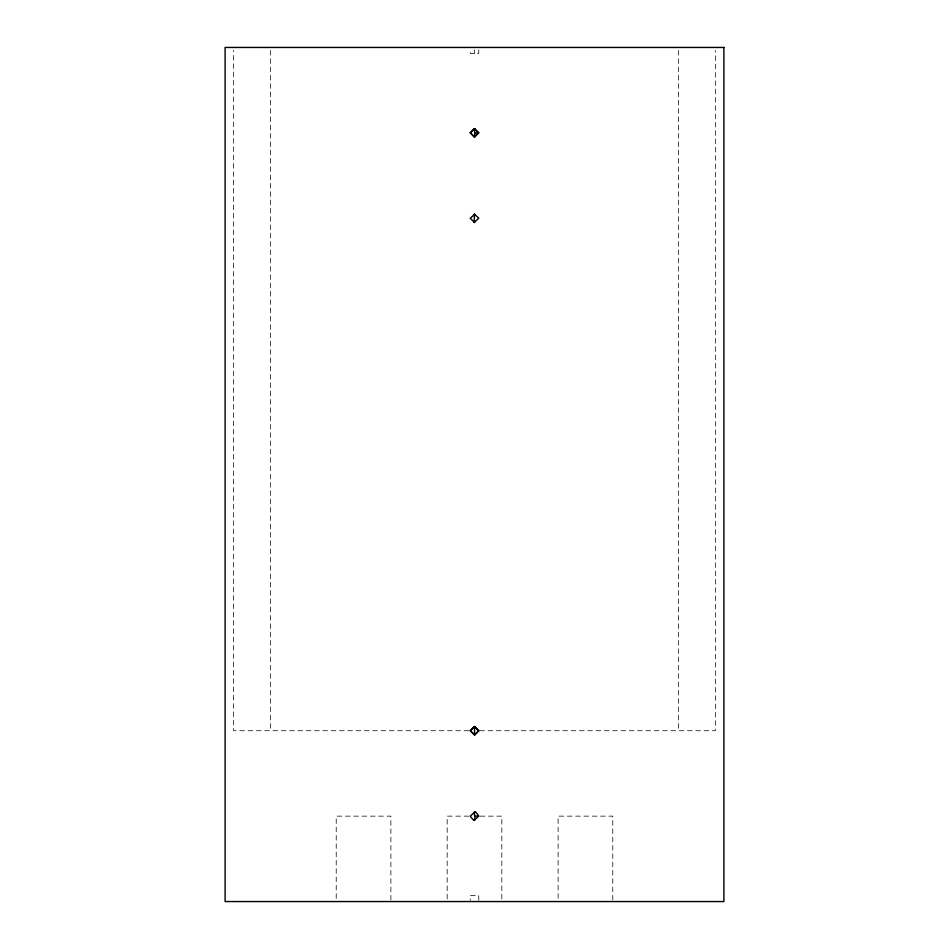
<?xml version="1.0" encoding="UTF-8"?>
<svg xmlns="http://www.w3.org/2000/svg" width="949" height="949" viewBox="0 0 949 949"><rect width="100%" height="100%" fill="white"/><g stroke="black" fill="none" stroke-linecap="round" stroke-linejoin="round"><path stroke-width="0.71" stroke-dasharray="4.75 3.56" d="M468.853 730.73L233.644 730.73L233.644 50.416M479.696 730.73L715.356 730.73L715.356 50.416M468.83 816.14L447.169 816.14L447.169 900.079M480.17 816.14L501.831 816.14L501.831 900.079M678.381 50.416L678.381 730.73M612.781 900.079L612.781 816.14L558.119 816.14L558.119 900.079M478.771 49.846L478.771 53.429L470.229 53.429L470.229 49.846M478.771 900.352L478.771 895.571L470.229 895.571L470.229 900.352M474.5 49.846L474.453 53.429M390.881 900.079L390.881 816.14L336.219 816.14L336.219 900.079M270.619 50.416L270.619 730.73"/><path stroke-width="1.42" d="M474.346 222.541L474.346 214L478.771 218.27L474.346 222.232M474.346 136.822L478.616 132.86L474.346 128.59L470.229 132.86L474.5 137.13L478.771 132.86L474.5 128.59M474.346 820.102L478.771 816.14C468.403 800.802 481.06 830.944 470.229 816.14L474.654 812.178M474.654 214.308L470.229 218.27L474.654 222.541M474.654 726.768L474.5 734.846M470.229 132.86L474.654 128.59M474.346 726.768L470.384 730.73L474.654 735L478.771 730.73L474.5 735L470.229 730.73L474.5 726.459L478.771 730.73M474.654 132.86L478.616 132.86M474.654 816.14L478.616 816.14M470.384 132.86L474.654 137.13L474.654 128.898M474.346 726.459L478.616 730.73M723.897 47.45L225.103 47.45L225.103 901.55L723.897 901.55L723.897 47.45"/></g></svg>
